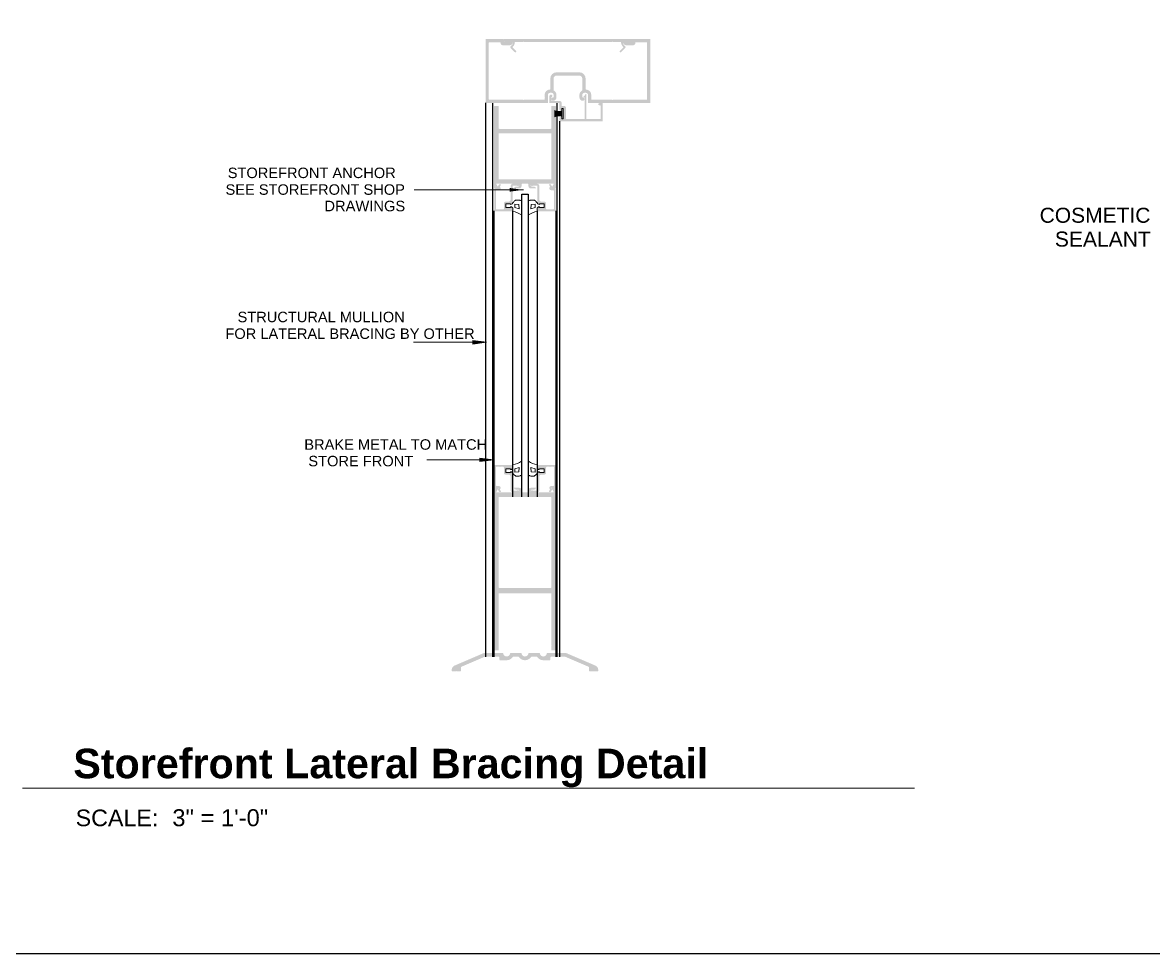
# Model space of a CAD drawing. Header units: inches. Extents: x -6061 to 13621, y -296 to 7483.
# Drawn here: x 8562.5 to 8908.2, y 6677.2 to 6961.8 of the extents above; entities that cross this region are included whole.
import ezdxf

# ---------------------------------------------------------------- set-up
doc = ezdxf.new("R2010")
doc.units = ezdxf.units.IN
doc.header["$MEASUREMENT"] = 0
doc.layers.get('0').update_dxf_attribs({"linetype": 'CONTINUOUS'})
doc.layers.add('Gaskets', color=104, linetype='CONTINUOUS', lineweight=15)
doc.layers.add('Glass', color=4, linetype='CONTINUOUS', lineweight=25)
doc.layers.add('MG-275', color=203, linetype='CONTINUOUS')
doc.layers.add('MG-4500', color=4, linetype='CONTINUOUS')
doc.styles.add('Arial$001H0', font='arial.ttf')
doc.styles.add('Arial$101H0', font='arialbd.ttf')

# ---------------------------------------------------------------- blocks, each defined once
blk = doc.blocks.new('MG-5511_(Door Stop)')
at = {"transparency": 33554534}
h = blk.add_hatch(color=7, dxfattribs=at)
h.dxf.hatch_style = 1
edge = h.paths.add_edge_path()
edge.add_arc((237.2141043873832, 117.4499652164025), 0.009999999999962483, 0, 90.00000000016291, ccw=False)
edge.add_line((237.2241043873832, 117.4499652164025), (237.2241043873832, 116.8759652164024))
edge.add_arc((237.2141043873832, 116.8759652164025), 0.01000000000004775, 270.00000000016286, 359.99999999975574, ccw=False)
edge.add_line((237.2141043873832, 116.8659652164024), (237.2031043873832, 116.8659652164025))
edge.add_arc((237.2031043873833, 116.8559652164025), 0.01000000000003639, 90.00000000032567, 219.4995885294992)
edge.add_line((237.1953880958695, 116.8496044896142), (237.2563880958695, 116.7756044896142))
edge.add_arc((237.2641043873832, 116.7819652164025), 0.009999999999990905, 219.4995885298692, 360)
edge.add_line((237.2741043873832, 116.7819652164025), (237.2741043873832, 117.4499652164025))
edge.add_arc((237.2841043873832, 117.4499652164025), 0.009999999999990905, 90, 180.0000000000814, ccw=False)
edge.add_line((237.2841043873832, 117.4599652164025), (237.6501043873832, 117.4599652164024))
edge.add_arc((237.6501043873833, 117.4499652164025), 0.009999999999962483, 0, 90.00000000016291, ccw=False)
edge.add_line((237.6601043873832, 117.4499652164025), (237.6601043873832, 117.0939652164025))
edge.add_arc((237.6501043873832, 117.0939652164025), 0.009999999999990905, -90, 8.151346264639869e-11, ccw=False)
edge.add_line((237.6501043873832, 117.0839652164025), (237.6281043873832, 117.0839652164025))
edge.add_arc((237.6281043873832, 117.0529652164025), 0.03100000000000591, 90, 270)
edge.add_line((237.6281043873832, 117.0219652164025), (237.7121043873832, 117.0219652164025))
edge.add_arc((237.7121043873832, 117.0319652164025), 0.009999999999962483, 269.9999999998371, 360)
edge.add_line((237.7221043873832, 117.0319652164025), (237.7221043873832, 117.5119652164025))
edge.add_arc((237.7121043873832, 117.5119652164025), 0.009999999999990905, 359.9999999999186, 450)
edge.add_line((237.7121043873832, 117.5219652164025), (236.5461043873832, 117.5219652164024))
edge.add_arc((236.5461043873832, 117.5119652164025), 0.009999999999962483, 89.99999999983716, 180)
edge.add_line((236.5361043873832, 117.5119652164025), (236.5361043873832, 117.4309652164025))
edge.add_arc((236.5671043873832, 117.4309652164025), 0.03100000000000591, 180, 360)
edge.add_line((236.5981043873832, 117.4309652164025), (236.5981043873832, 117.4499652164025))
edge.add_arc((236.6081043873832, 117.4499652164025), 0.009999999999990905, 90, 180.0000000000814, ccw=False)
edge.add_line((236.6081043873832, 117.4599652164025), (236.6481043873832, 117.4599652164024))
edge.add_arc((236.6481043873833, 117.4499652164025), 0.009999999999962483, 0, 90.00000000016291, ccw=False)
edge.add_line((236.6581043873832, 117.4499652164025), (236.6581043873832, 117.1699652164025))
edge.add_arc((236.6481043873832, 117.1699652164025), 0.009999999999990905, -90, 8.151346264639869e-11, ccw=False)
edge.add_line((236.6481043873832, 117.1599652164025), (236.6081043873832, 117.1599652164025))
edge.add_arc((236.6081043873832, 117.1699652164025), 0.01000000000001933, 180, 269.99999999983714, ccw=False)
edge.add_line((236.5981043873832, 117.1699652164025), (236.5981043873832, 117.1889652164025))
edge.add_arc((236.5671043873832, 117.1889652164025), 0.03100000000000591, 0, 180)
edge.add_line((236.5361043873832, 117.1889652164025), (236.5361043873832, 117.0319652164025))
edge.add_arc((236.5261043873832, 117.0319652164024), 0.009999999999990905, -90, 8.151346264639869e-11, ccw=False)
edge.add_line((236.5261043873832, 117.0219652164024), (236.2761043873832, 117.0219652164024))
edge.add_arc((236.2761043873832, 117.0119652164025), 0.009999999999962483, 89.99999999983716, 180)
edge.add_line((236.2661043873832, 117.0119652164025), (236.2661043873833, 116.8269652164025))
edge.add_arc((236.3051043873832, 116.8269652164025), 0.03899999999998227, 180.0000000000209, 433.6173301459416)
edge.add_line((236.3161043873832, 116.8643817902702), (236.3161043873832, 116.9499652164025))
edge.add_arc((236.3261043873832, 116.9499652164025), 0.009999999999990905, 90, 180.0000000000814, ccw=False)
edge.add_line((236.3261043873832, 116.9599652164025), (236.5361043873832, 116.9599652164025))
edge.add_arc((236.5361043873832, 117.0219652164025), 0.06200000000001182, 270.0000000000263, 360)
edge.add_line((236.5981043873832, 117.0219652164025), (236.5981043873832, 117.0879652164025))
edge.add_arc((236.6081043873832, 117.0879652164025), 0.009999999999990905, 90, 180.0000000000814, ccw=False)
edge.add_line((236.6081043873832, 117.0979652164025), (236.6581043873832, 117.0979652164025))
edge.add_arc((236.6581043873832, 117.1599652164025), 0.06200000000001182, 270, 360)
edge.add_line((236.7201043873832, 117.1599652164025), (236.7201043873832, 117.4499652164025))
edge.add_arc((236.7301043873832, 117.4499652164025), 0.009999999999990905, 90, 180.0000000000814, ccw=False)
edge.add_line((236.7301043873832, 117.4599652164025), (237.2141043873832, 117.4599652164024))
blk = doc.blocks.new('MG-5501_(Flush Glaze)')
at = {"transparency": 33554585}
h = blk.add_hatch(color=7, dxfattribs=at)
h.dxf.hatch_style = 1
edge = h.paths.add_edge_path()
edge.add_arc((238.5741118678912, 157.9143372367313), 0.1399999999999091, 179.9999999999767, 241.3145979859073)
edge.add_arc((238.5021118678912, 157.7827469635345), 0.01000000000004775, 0, 61.31459798555488, ccw=False)
edge.add_line((238.5121118678913, 157.7827469635345), (238.5121118678913, 157.4623372367313))
edge.add_arc((238.4341118678913, 157.4623372367313), 0.07799999999997453, -90.00000000002092, 2.091837814077735e-11, ccw=False)
edge.add_line((238.4341118678913, 157.3843372367313), (237.8081118678913, 157.3843372367314))
edge.add_arc((237.8081118678913, 157.4623372367314), 0.07800000000003138, 180, 269.99999999993736, ccw=False)
edge.add_line((237.7301118678913, 157.4623372367313), (237.7301118678913, 157.7827469635345))
edge.add_arc((237.7401118678914, 157.7827469635345), 0.01000000000007522, 118.6854020143669, 179.9999999996743, ccw=False)
edge.add_arc((237.6681118678913, 157.9143372367313), 0.1400000000000148, 298.6854020141108, 360)
edge.add_line((237.8081118678913, 157.9143372367313), (237.8081118678913, 157.9783372367313))
edge.add_arc((237.7141118678913, 157.9783372367313), 0.09400000000002251, 1.730221746716153e-11, 89.99999999994803)
edge.add_arc((237.7141118678913, 158.0253372367313), 0.04699999999999704, 89.99999999996535, 269.9999999999654)
edge.add_line((237.7141118678913, 157.9783372367313), (237.7301118678913, 157.9783372367313))
edge.add_line((237.7301118678913, 157.9783372367313), (237.7301118678913, 157.9143372367313))
edge.add_arc((237.6681118678913, 157.9143372367313), 0.06200000000001182, -89.99999999997368, 0, ccw=False)
edge.add_line((237.6681118678913, 157.8523372367313), (237.6351118678913, 157.8523372367313))
edge.add_arc((237.6351118678913, 157.9143372367313), 0.06200000000001182, 180, 270, ccw=False)
edge.add_line((237.5731118678913, 157.9143372367313), (237.5731118678913, 158.1243372367313))
edge.add_arc((237.5631118678914, 158.1243372367313), 0.009999999999962483, 359.9999999998371, 450.0000000001629)
edge.add_line((237.5631118678913, 158.1343372367313), (235.8811118678913, 158.1343372367313))
edge.add_arc((235.8811118678913, 158.1243372367313), 0.01000000000001933, 90.00000000016284, 180)
edge.add_line((235.8711118678913, 158.1243372367313), (235.8711118678913, 156.3943372367313))
edge.add_arc((235.8811118678913, 156.3943372367313), 0.009999999999962483, 179.9999999998372, 270.0000000001629)
edge.add_line((235.8811118678913, 156.3843372367313), (236.3611118678913, 156.3843372367313))
edge.add_arc((236.3611118678914, 156.3943372367313), 0.009999999999962483, 269.9999999996743, 360)
edge.add_line((236.3711118678913, 156.3943372367313), (236.3711118678913, 156.4523372367313))
edge.add_arc((236.3811118678913, 156.4523372367314), 0.009999999999962483, 89.99999999983709, 180.0000000001628, ccw=False)
edge.add_line((236.3811118678913, 156.4623372367313), (236.6106224732703, 156.4623372367314))
edge.add_arc((236.6106224732702, 156.4723372367314), 0.01000000000001764, 270.0000000001629, 366.2250351192686)
edge.add_arc((236.5281118678913, 156.4633372367313), 0.09299999999996089, 6.225035119605375, 90.0000000000175)
edge.add_line((236.5281118678913, 156.5563372367313), (236.3431118678913, 156.5563372367313))
edge.add_arc((236.3431118678913, 156.4943372367313), 0.06200000000001182, 90, 180)
edge.add_line((236.2811118678913, 156.4943372367313), (236.2811118678913, 156.4843372367313))
edge.add_arc((236.2711118678913, 156.4843372367314), 0.01000000000001933, 270, 359.99999999983714, ccw=False)
edge.add_line((236.2711118678913, 156.4743372367313), (235.9711118678913, 156.4743372367313))
edge.add_arc((235.9711118678913, 156.4843372367313), 0.009999999999962483, 180, 270.0000000003257, ccw=False)
edge.add_line((235.9611118678913, 156.4843372367313), (235.9611118678913, 158.0343372367313))
edge.add_arc((235.9711118678913, 158.0343372367313), 0.01000000000001933, 90, 179.9999999998371, ccw=False)
edge.add_line((235.9711118678913, 158.0443372367313), (236.8921118678913, 158.0443372367313))
edge.add_line((236.8921118678913, 158.0443372367313), (236.897162120423, 158.049387489263))
edge.add_arc((236.9021118678913, 158.0444377417946), 0.007000000000115495, 45.000000000822524, 134.9999999991775, ccw=False)
edge.add_line((236.9070616153597, 158.049387489263), (236.9121118678913, 158.0443372367313))
edge.add_line((236.9121118678913, 158.0443372367313), (237.4731118678913, 158.0443372367313))
edge.add_arc((237.4731118678913, 158.0343372367314), 0.009999999999962483, 0, 90.00000000032571, ccw=False)
edge.add_line((237.4831118678913, 158.0343372367313), (237.4831118678913, 157.9823372367313))
edge.add_arc((237.4831118678913, 157.9743372367313), 0.007999999999981355, -90, 90, ccw=False)
edge.add_line((237.4831118678913, 157.9663372367313), (237.4831118678913, 157.9143372367313))
edge.add_arc((237.6351118678913, 157.9143372367313), 0.151999999999988, 180, 268.2313308622968)
edge.add_arc((237.6301118678914, 157.7524144156097), 0.009999999999934062, 0, 88.23133086283832, ccw=False)
edge.add_line((237.6401118678913, 157.7524144156097), (237.6401118678914, 157.4623372367313))
edge.add_arc((237.8081118678914, 157.4623372367314), 0.1680000000000348, 180.0000000000097, 269.999999999971)
edge.add_line((237.8081118678913, 157.2943372367313), (238.4341118678913, 157.2943372367313))
edge.add_arc((238.4341118678913, 157.4623372367314), 0.1680000000000348, 270.0000000000194, 360)
edge.add_line((238.6021118678913, 157.4623372367313), (238.6021118678914, 157.7524144156097))
edge.add_arc((238.6121118678914, 157.7524144156096), 0.01000000000003502, 91.76866913796061, 179.9999999998371, ccw=False)
edge.add_arc((238.6071118678913, 157.9143372367313), 0.1519999999999868, 271.7686691377247, 360)
edge.add_line((238.7591118678913, 157.9143372367313), (238.7591118678913, 158.0343372367313))
edge.add_arc((238.7691118678913, 158.0343372367313), 0.01000000000001933, 90, 179.9999999998371, ccw=False)
edge.add_line((238.7691118678913, 158.0443372367313), (239.3301118678913, 158.0443372367313))
edge.add_line((239.3301118678913, 158.0443372367313), (239.3351621204806, 158.049387489263))
edge.add_arc((239.3401118679489, 158.0444377417948), 0.006999999999974815, 44.99999999967099, 135.000000000329, ccw=False)
edge.add_line((239.3450616154173, 158.049387489263), (239.3501118678913, 158.0443372367313))
edge.add_line((239.3501118678913, 158.0443372367313), (240.2711118678913, 158.0443372367313))
edge.add_arc((240.2711118678913, 158.0343372367314), 0.009999999999962483, 0, 90.00000000032571, ccw=False)
edge.add_line((240.2811118678913, 158.0343372367313), (240.2811118678913, 156.4843372367313))
edge.add_arc((240.2711118678913, 156.4843372367314), 0.01000000000001933, 270, 359.99999999983714, ccw=False)
edge.add_line((240.2711118678913, 156.4743372367313), (239.9711118678913, 156.4743372367313))
edge.add_arc((239.9711118678913, 156.4843372367313), 0.009999999999962483, 180, 270.0000000003257, ccw=False)
edge.add_line((239.9611118678913, 156.4843372367313), (239.9611118678913, 156.4943372367313))
edge.add_arc((239.8991118678913, 156.4943372367313), 0.06200000000001182, 0, 89.99999999997372)
edge.add_line((239.8991118678913, 156.5563372367313), (239.7141118678913, 156.5563372367313))
edge.add_arc((239.7141118678914, 156.4633372367313), 0.09300000000007148, 90.00000000003503, 173.77496488035)
edge.add_arc((239.6316012625123, 156.4723372367313), 0.009999999999934062, 173.7749648800309, 270.0000000004885)
edge.add_line((239.6316012625124, 156.4623372367313), (239.8611118678913, 156.4623372367313))
edge.add_arc((239.8611118678913, 156.4523372367313), 0.01000000000001933, 0, 89.99999999983709, ccw=False)
edge.add_line((239.8711118678913, 156.4523372367313), (239.8711118678913, 156.3943372367313))
edge.add_arc((239.8811118678913, 156.3943372367313), 0.009999999999962483, 179.9999999998372, 270.0000000001629)
edge.add_line((239.8811118678913, 156.3843372367313), (240.3611118678913, 156.3843372367313))
edge.add_arc((240.3611118678914, 156.3943372367313), 0.009999999999962483, 269.9999999996743, 360)
edge.add_line((240.3711118678913, 156.3943372367313), (240.3711118678913, 158.1243372367313))
edge.add_arc((240.3611118678914, 158.1243372367313), 0.009999999999962483, 359.9999999998371, 450.0000000001629)
edge.add_line((240.3611118678913, 158.1343372367313), (238.6791118678913, 158.1343372367313))
edge.add_arc((238.6791118678914, 158.1243372367313), 0.01000000000001933, 90.00000000016284, 180)
edge.add_line((238.6691118678913, 158.1243372367313), (238.6691118678913, 157.9143372367313))
edge.add_arc((238.6071118678913, 157.9143372367313), 0.06200000000001182, -90, 0, ccw=False)
edge.add_line((238.6071118678913, 157.8523372367313), (238.5741118678913, 157.8523372367313))
edge.add_arc((238.5741118678913, 157.9143372367313), 0.06200000000001182, 180, 270, ccw=False)
edge.add_line((238.5121118678913, 157.9143372367313), (238.5121118678913, 157.9783372367313))
edge.add_line((238.5121118678913, 157.9783372367313), (238.5281118678913, 157.9783372367313))
edge.add_arc((238.5281118678913, 158.0253372367313), 0.04699999999999704, 270, 450)
edge.add_arc((238.5281118678913, 157.9783372367313), 0.09400000000002251, 90.0000000000173, 180)
edge.add_line((238.4341118678913, 157.9783372367313), (238.4341118678913, 157.9143372367313))
blk = doc.blocks.new('WS')
at = {"layer": 'Gaskets', "color": 104, "lineweight": 9}
blk.add_line((376.6322893755906, 558.6062032442474), (376.5231390852178, 558.6069997949648), dxfattribs=at)
blk.add_lwpolyline([(376.5229137955221, 558.6159591905794, -0.01071113962721351), (376.5860731011535, 558.6059225206895, 0.004658854994235464), (376.5229139404301, 558.599494952517)], format="xyb", dxfattribs=at)
blk.add_lwpolyline([(376.7182054150954, 558.746121277863), (376.7182054150954, 558.4650312243662), (376.7600487320206, 558.4650312243662), (376.7600487320206, 558.746121277863)], close=True, dxfattribs=at)
for centre, radius, start, end in [((376.6322889766353, 558.9293636632624), 0.2631604160561447, 245.1546550426417, 288.5145292750787), ((376.6322889766353, 558.921244608156), 0.2631604160561447, 245.1546550426417, 288.5145292750787), ((376.6322889766353, 558.9136092736057), 0.2631604160561447, 245.1546550426417, 288.5145292750787), ((376.6322889766353, 558.9066303105551), 0.2631604160561447, 245.1546550426417, 288.5145292750787), ((376.6322889766353, 558.8918355880937), 0.2631604160561447, 245.1546550426417, 288.5145292750787), ((376.6322889766353, 558.8838411081865), 0.2631604160561447, 245.1546550426417, 288.5145292750787), ((376.6322889766353, 558.8762906215102), 0.2631604160561447, 245.1546550426417, 288.5145292750787), ((376.6322889766353, 558.9293636632624), 0.2931604160561446, 248.0304792926336, 287.0364100660282), ((376.6322889766353, 558.9293636632624), 0.3231604160561447, 250.2461320535111, 285.4133744348839), ((376.6298946373909, 558.3376008878308), 0.2631604160561447, 70.3850653050291, 114.2637911537053), ((376.6298946373909, 558.3296669839742), 0.2631604160561447, 70.3850653050291, 114.2637911537053), ((376.6298946373909, 558.3223725734401), 0.2631604160561447, 70.3850653050291, 114.2637911537053), ((376.6298946373909, 558.3069169710848), 0.2631604160561447, 70.3850653050291, 114.2637911537053), ((376.6298946373909, 558.2996337797645), 0.2631604160561447, 70.3850653050291, 114.2637911537053), ((376.6298946373909, 558.2919159446587), 0.2631604160561447, 70.3850653050291, 114.2637911537053), ((376.6298946373909, 558.2830517012603), 0.2631604160561447, 70.3850653050291, 114.2637911537053), ((376.6298946373909, 558.2830517012603), 0.2931604160561446, 72.4616429436401, 111.4619705081418), ((376.6298946373909, 558.2830517012603), 0.3231604160561447, 74.13513110763658, 109.3023400297679)]:
    blk.add_arc(centre, radius, start, end, dxfattribs=at)
blk = doc.blocks.new('MG-5509_(Cover)')
at = {"transparency": 33554534}
h = blk.add_hatch(color=7, dxfattribs=at)
h.dxf.hatch_style = 1
edge = h.paths.add_edge_path()
edge.add_arc((239.2547164097686, 109.1910445091009), 0.006999999999824085, 225, 315.00000000156274, ccw=False)
edge.add_line((239.2497666623004, 109.1860947616327), (239.2447164097687, 109.1911450141644))
edge.add_line((239.2447164097687, 109.1911450141644), (236.8267164097687, 109.1911450141644))
edge.add_line((236.8267164097687, 109.1911450141644), (236.821666157237, 109.1860947616327))
edge.add_arc((236.8167164097688, 109.191044509101), 0.006999999999944669, 224.9999999995065, 315.00000000024676, ccw=False)
edge.add_line((236.8117666623004, 109.1860947616327), (236.8067164097687, 109.1911450141644))
edge.add_line((236.8067164097687, 109.1911450141644), (236.5962485059859, 109.1911450141644))
edge.add_arc((236.596248505986, 109.2011450141644), 0.01000000000006196, 180.0969981665302, 269.99999999934863, ccw=False)
edge.add_arc((236.4162487639292, 109.2008402855831), 0.1699999999999683, 0.0969981663727557, 49.10523899551144)
edge.add_arc((236.5340896694725, 109.3369046857059), 0.01000000000011544, 135.0000000009212, 229.1052389948249, ccw=False)
edge.add_line((236.5270186016604, 109.3439757535177), (236.6185101927774, 109.4354673446348))
edge.add_arc((236.6008325232477, 109.4531450141644), 0.02499999999998613, 315.0000000000231, 495.000000000023)
edge.add_line((236.5831548537181, 109.4708226836941), (236.4754321385213, 109.3630999684973))
edge.add_arc((236.5037164097688, 109.3348156972498), 0.04000000000003408, 135, 236.8609497076586)
edge.add_arc((236.4162487639294, 109.200840285583), 0.119999999999895, 5.9146739680746805, 56.860949707727286, ccw=False)
edge.add_arc((236.5157164097689, 109.2111450141644), 0.01999999999995266, -90.00000000032583, 5.914673968212696, ccw=False)
edge.add_line((236.5157164097687, 109.1911450141644), (236.3017038372639, 109.1911450141644))
edge.add_arc((236.301703837264, 109.1811450141644), 0.01000000000003354, 90.00000000016284, 174.999999999712)
edge.add_line((236.291741890283, 109.1820165715919), (236.2866675477985, 109.1240165715919))
edge.add_arc((236.2966294947794, 109.1231450141644), 0.00999999999992739, 174.9999999994931, 270.0000000004886)
edge.add_line((236.2966294947794, 109.1131450141644), (239.774803324758, 109.1131450141644))
edge.add_arc((239.7748033247581, 109.1231450141644), 0.009999999999976694, 269.9999999998371, 364.9999999999919)
edge.add_line((239.784765271739, 109.1240165715919), (239.7796909292545, 109.1820165715919))
edge.add_arc((239.7697289822735, 109.1811450141644), 0.01000000000000242, 4.999999999815484, 89.99999999999999)
edge.add_line((239.7697289822735, 109.1911450141644), (239.5557164097687, 109.1911450141644))
edge.add_arc((239.5557164097687, 109.2111450141644), 0.01999999999995339, 174.0853260317872, 270.0000000000814, ccw=False)
edge.add_arc((239.6551840556084, 109.200840285583), 0.1200000000001225, 123.13905029236409, 174.0853260318892, ccw=False)
edge.add_arc((239.5677164097687, 109.3348156972498), 0.04000000000004576, 303.1390502923755, 404.9999999999424)
edge.add_line((239.5960006810162, 109.3630999684973), (239.4882779658194, 109.4708226836941))
edge.add_arc((239.4706002962897, 109.4531450141644), 0.02499999999999618, 45, 225)
edge.add_line((239.4529226267601, 109.4354673446348), (239.5444142178771, 109.3439757535177))
edge.add_arc((239.5373431500653, 109.3369046857059), 0.00999999999994823, -49.1052389959861, 45.000000000172804, ccw=False)
edge.add_arc((239.6551840556081, 109.200840285583), 0.1699999999998856, 130.8947610044254, 179.9030018335889)
edge.add_arc((239.4751843135512, 109.2011450141647), 0.01000000000028778, 270.0000000021183, 359.903001832252, ccw=False)
edge.add_line((239.4751843135516, 109.1911450141644), (239.2647164097687, 109.1911450141644))
edge.add_line((239.2647164097687, 109.1911450141644), (239.2596661572369, 109.1860947616328))
blk = doc.blocks.new('MG-2700_(Top Rail)')
at = {"transparency": 33554559}
h = blk.add_hatch(color=7, dxfattribs=at)
h.dxf.hatch_style = 1
edge = h.paths.add_edge_path()
edge.add_arc((191.9231587621438, 166.0386358191241), 0.01599999999996271, 89.99999999989822, 180.0000000001018)
edge.add_line((191.9071587621438, 166.038635819124), (191.9071587621469, 165.936083819124))
edge.add_arc((191.9136067621438, 165.9360838191241), 0.006447999996879616, 180, 300.0000000153213)
edge.add_line((191.9168307621438, 165.9304996873241), (192.0321587621438, 165.9970843391241))
edge.add_line((192.0321587621438, 165.9970843391241), (192.0321587621438, 165.405644864624))
edge.add_arc((191.9931587621438, 165.405644864624), 0.03899999999998727, -180, 0, ccw=False)
edge.add_line((191.9541587621438, 165.405644864624), (191.9541587620614, 165.461160780924))
edge.add_arc((191.9071587621439, 165.4611607809241), 0.04699999991754567, 0, 80.85081053252783)
edge.add_arc((191.9136067621439, 165.5011968646239), 0.006447999941917588, 80.85081038306441, 179.9999999992424)
edge.add_line((191.907158762202, 165.501196864624), (191.9071587621438, 165.366644864624))
edge.add_arc((191.9691587621438, 165.366644864624), 0.06200000000001182, 180, 270)
edge.add_line((191.9691587621438, 165.304644864624), (192.0161587621438, 165.304644864624))
edge.add_arc((192.0161587621439, 165.2886448646241), 0.01599999999990587, -3.0541968953912146e-10, 90.0000000003053, ccw=False)
edge.add_line((192.0321587621438, 165.288644864624), (192.0321587621438, 165.132644864624))
edge.add_arc((192.0161587621439, 165.132644864624), 0.01599999999990587, -90.00000000061073, 0, ccw=False)
edge.add_line((192.0161587621438, 165.116644864624), (191.9691587621438, 165.116644864624))
edge.add_arc((191.9691587621438, 165.054644864624), 0.06200000000001182, 90, 180)
edge.add_line((191.9071587621438, 165.054644864624), (191.9071587621033, 164.9200928646241))
edge.add_arc((191.9136067621438, 164.920092864624), 0.006448000040563784, 180, 279.1491894762859)
edge.add_arc((191.9071587621357, 164.9601289483145), 0.04700000000816355, 279.1491894598227, 360.0000000116763)
edge.add_line((191.9541587621438, 164.960128948324), (191.9541587621438, 165.0156448646241))
edge.add_arc((191.9931587621438, 165.0156448646241), 0.03900000000001569, 0, 180, ccw=False)
edge.add_line((192.0321587621438, 165.0156448646241), (192.0321587621438, 164.4241872990241))
edge.add_line((192.0321587621438, 164.4241872990241), (191.9168307621438, 164.4907719509241))
edge.add_arc((191.9136067621438, 164.4851878191241), 0.006447999996868048, 59.99999998404736, 180.0000000002526)
edge.add_line((191.9071587621469, 164.485187819124), (191.9071587621438, 164.3826358191241))
edge.add_arc((191.9231587621438, 164.3826358191241), 0.01599999999999113, 180, 270)
edge.add_line((191.9231587621438, 164.3666358191241), (194.1411587621438, 164.366635819124))
edge.add_arc((194.1411587621438, 164.3826358191241), 0.01600000000004798, 270.0000000001018, 359.9999999998983)
edge.add_line((194.1571587621438, 164.3826358191241), (194.1571587621438, 164.4756358191241))
edge.add_arc((194.1411587621439, 164.4756358191241), 0.01599999999990587, 0, 90.00000000061067)
edge.add_line((194.1411587621438, 164.491635819124), (193.9051587621438, 164.491635819124))
edge.add_arc((193.8971587621438, 164.491635819124), 0.008000000000009777, -180, 0, ccw=False)
edge.add_line((193.8891587621438, 164.491635819124), (193.5481587621438, 164.491635819124))
edge.add_arc((193.5481587621439, 164.507635819124), 0.01599999999999113, 179.9999999998982, 269.99999999989825, ccw=False)
edge.add_line((193.5321587621439, 164.5076358191241), (193.5321587621438, 165.913635819124))
edge.add_arc((193.5481587621439, 165.913635819124), 0.01600000000004798, 90.00000000020361, 180, ccw=False)
edge.add_line((193.5481587621438, 165.9296358191241), (194.1411587621438, 165.9296358191241))
edge.add_arc((194.1411587621439, 165.945635819124), 0.01599999999996271, 269.9999999997964, 360.0000000001017)
edge.add_line((194.1571587621438, 165.945635819124), (194.1571587621438, 166.038635819124))
edge.add_arc((194.1411587621439, 166.0386358191241), 0.01599999999990587, 0, 90.00000000061067)
edge.add_line((194.1411587621438, 166.054635819124), (191.9231587621438, 166.054635819124))
h.paths.add_polyline_path([(192.1571587621438, 164.491635819124), (193.4071587621438, 164.491635819124), (193.4071587621438, 165.9296358191241), (192.1571587621438, 165.9296358191241)], flags=16)
blk = doc.blocks.new('MG-2704_(Bottom Rail)')
at = {"transparency": 33554559}
h = blk.add_hatch(color=7, dxfattribs=at)
h.dxf.hatch_style = 1
edge = h.paths.add_edge_path()
edge.add_line((193.0005518414548, 157.0643372367313), (193.0005518414548, 156.4681684530826))
edge.add_line((193.0005518414548, 156.4681684530826), (192.8755518414548, 156.5403372367313))
edge.add_line((192.8755518414548, 156.5403372367313), (192.8755518414548, 156.4313372367313))
edge.add_arc((192.8915518414547, 156.4313372367312), 0.01599999999990587, 180, 270.0000000006107)
edge.add_line((192.8915518414547, 156.4153372367313), (197.2965518414547, 156.4153372367313))
edge.add_arc((197.2965518414548, 156.4313372367313), 0.01599999999996271, 269.9999999998983, 360.0000000001017)
edge.add_line((197.3125518414547, 156.4313372367313), (197.3125518414547, 156.5243372367313))
edge.add_arc((197.2965518414548, 156.5243372367314), 0.01599999999996271, 0, 90.00000000030533)
edge.add_line((197.2965518414547, 156.5403372367313), (195.7665518414547, 156.5403372367313))
edge.add_arc((195.7665518414547, 156.5563372367312), 0.01599999999990587, 179.9999999996947, 270.00000000030536, ccw=False)
edge.add_line((195.7505518414548, 156.5563372367313), (195.7505518414548, 157.9623372367313))
edge.add_arc((195.7665518414547, 157.9623372367314), 0.01599999999990587, 89.99999999938927, 180, ccw=False)
edge.add_line((195.7665518414547, 157.9783372367313), (197.1775518414547, 157.9783372367313))
edge.add_line((197.1775518414547, 157.9783372367313), (197.1875518414547, 157.9883372367313))
edge.add_line((197.1875518414547, 157.9883372367313), (197.1975518414548, 157.9783372367313))
edge.add_line((197.1975518414548, 157.9783372367313), (197.2965518414547, 157.9783372367313))
edge.add_arc((197.2965518414548, 157.9943372367313), 0.01599999999996271, 269.9999999998983, 360.0000000001017)
edge.add_line((197.3125518414547, 157.9943372367313), (197.3125518414547, 158.0873372367313))
edge.add_arc((197.2965518414548, 158.0873372367314), 0.01599999999996271, 0, 90.00000000030533)
edge.add_line((197.2965518414547, 158.1033372367313), (192.8915518414547, 158.1033372367313))
edge.add_arc((192.8915518414547, 158.0873372367314), 0.01599999999990587, 89.99999999969467, 180.0000000003053)
edge.add_line((192.8755518414548, 158.0873372367313), (192.8755518414548, 157.9783372367313))
edge.add_line((192.8755518414548, 157.9783372367313), (193.0005518414548, 158.05050602038))
edge.add_line((193.0005518414548, 158.05050602038), (193.0005518414547, 157.4543372367313))
edge.add_arc((192.9615518414547, 157.4543372367313), 0.03899999999998727, -180, 0, ccw=False)
edge.add_line((192.9225518414547, 157.4543372367313), (192.9225518414547, 157.5093372367313))
edge.add_arc((192.8755518414548, 157.5093372367314), 0.04699999999991178, 0, 90.0000000002079)
edge.add_line((192.8755518414548, 157.5563372367313), (192.8755518414547, 157.4153372367313))
edge.add_arc((192.9375518414547, 157.4153372367313), 0.06200000000001182, 180, 270)
edge.add_line((192.9375518414547, 157.3533372367313), (192.9845518414547, 157.3533372367313))
edge.add_arc((192.9845518414548, 157.3373372367313), 0.01599999999996271, -1.0169287634198554e-10, 90.00000000010169, ccw=False)
edge.add_line((193.0005518414547, 157.3373372367313), (193.0005518414547, 157.1813372367313))
edge.add_arc((192.9845518414548, 157.1813372367313), 0.01599999999996271, -90.00000000030542, 0, ccw=False)
edge.add_line((192.9845518414547, 157.1653372367313), (192.9375518414547, 157.1653372367313))
edge.add_arc((192.9375518414548, 157.1033372367313), 0.06200000000001182, 90.00000000002629, 180)
edge.add_line((192.8755518414548, 157.1033372367313), (192.8755518414548, 156.9623372367313))
edge.add_arc((192.8755518414548, 157.0093372367312), 0.04699999999991178, 269.9999999998961, 360.000000000104)
edge.add_line((192.9225518414547, 157.0093372367313), (192.9225518414547, 157.0643372367313))
edge.add_arc((192.9615518414548, 157.0643372367313), 0.03900000000001569, 0, 180, ccw=False)
edge = h.paths.add_edge_path(flags=16)
edge.add_arc((193.1415518414547, 157.9623372367314), 0.01599999999990587, 89.99999999938933, 180)
edge.add_line((193.1255518414548, 157.9623372367313), (193.1255518414548, 156.5563372367313))
edge.add_arc((193.1415518414547, 156.5563372367312), 0.01599999999990587, 179.9999999996947, 270.0000000003054)
edge.add_line((193.1415518414547, 156.5403372367313), (195.5895518414547, 156.5403372367313))
edge.add_arc((195.5895518414548, 156.5563372367313), 0.01599999999996271, 269.9999999996947, 360)
edge.add_line((195.6055518414547, 156.5563372367313), (195.6055518414547, 157.9623372367313))
edge.add_arc((195.5895518414548, 157.9623372367313), 0.01599999999996271, 359.9999999998983, 450.0000000001017)
edge.add_line((195.5895518414547, 157.9783372367313), (193.1415518414547, 157.9783372367313))
blk = doc.blocks.new('MG-2740_(Threshold)')
at = {"transparency": 33554585}
h = blk.add_hatch(color=7, dxfattribs=at)
h.dxf.hatch_style = 1
edge = h.paths.add_edge_path()
edge.add_arc((195.3116158786084, 109.2182530972264), 0.01599999999995485, 89.9999999998982, 146.1787500839946, ccw=False)
edge.add_line((195.3116158786084, 109.2342530972264), (195.4593659673239, 109.2342530972264))
edge.add_arc((195.4593659673238, 109.2182530972262), 0.0160000000002043, 33.82124991644082, 89.99999999959289, ccw=False)
edge.add_arc((195.6354909229662, 109.3362530972263), 0.1959999999999595, 213.8212499160388, 270.0000000000083)
edge.add_line((195.6354909229662, 109.1402530972264), (195.8154909229662, 109.1402530972264))
edge.add_arc((195.8154909229662, 109.1562530972264), 0.01600000000003376, 270, 359.9999999998983)
edge.add_line((195.8314909229662, 109.1562530972264), (195.8314909229662, 109.2182530972264))
edge.add_arc((195.8474909229663, 109.2182530972263), 0.01600000000004798, 90.00000000040711, 180, ccw=False)
edge.add_line((195.8474909229662, 109.2342530972263), (196.2362690015723, 109.2342530972264))
edge.add_arc((196.2362690015724, 109.2182530972271), 0.0159999999992948, 66.7999999992469, 90.00000000040711, ccw=False)
edge.add_line((196.2425720721258, 109.2329592626544), (196.8757939935197, 108.9615600004839))
edge.add_arc((196.8694909229662, 108.9468538350558), 0.01600000000002016, 0, 66.79999999980151, ccw=False)
edge.add_line((196.8854909229662, 108.9468538350558), (196.8854909229662, 108.8522530972264))
edge.add_arc((196.9014909229662, 108.8522530972263), 0.01599999999996271, 180, 270.0000000002036)
edge.add_line((196.9014909229662, 108.8362530972264), (197.1194909229662, 108.8362530972264))
edge.add_arc((197.1194909229663, 108.8522530972263), 0.01599999999990587, 269.9999999996947, 360.0000000003562)
edge.add_line((197.1354909229662, 108.8522530972264), (197.1354909229662, 108.8788053044629))
edge.add_arc((197.0104909229661, 108.8788053044629), 0.1250000000000853, 0, 66.79999999994898)
edge.add_line((197.0597336616651, 108.9936972218698), (196.2635096651951, 109.3349592626545))
edge.add_arc((196.2572065946415, 109.3202530972258), 0.01600000000060421, 66.80000000047652, 89.99999999959289)
edge.add_line((196.2572065946416, 109.3362530972264), (195.7443210658495, 109.3362530972264))
edge.add_arc((195.7443210658495, 109.3202530972264), 0.01600000000000534, 90, 171.6363982110386)
edge.add_arc((195.6354909229662, 109.3362530972264), 0.09400000000001507, 188.3636017890211, 351.6363982109704, ccw=False)
edge.add_arc((195.5266607800829, 109.3202530972264), 0.01599999999996355, 8.363601789091707, 90.00000000010175)
edge.add_line((195.5266607800829, 109.3362530972263), (195.2443210658495, 109.3362530972264))
edge.add_arc((195.2443210658495, 109.3202530972264), 0.01600000000000534, 90, 171.6363982109882)
edge.add_arc((195.1354909229662, 109.3362530972264), 0.09400000000001302, 188.3636017890211, 351.636398210979, ccw=False)
edge.add_arc((195.0266607800829, 109.3202530972264), 0.01599999999996355, 8.363601789091707, 90.00000000010175)
edge.add_line((195.0266607800829, 109.3362530972263), (194.7443210658495, 109.3362530972264))
edge.add_arc((194.7443210658495, 109.3202530972264), 0.01600000000000534, 90, 171.6363982110386)
edge.add_arc((194.6354909229662, 109.3362530972264), 0.09400000000001507, 188.3636017890211, 351.6363982109704, ccw=False)
edge.add_arc((194.5266607800829, 109.3202530972264), 0.01599999999996355, 8.363601789091707, 90.00000000010175)
edge.add_line((194.5266607800829, 109.3362530972263), (194.0137752512908, 109.3362530972264))
edge.add_arc((194.0137752512908, 109.3202530972265), 0.01599999999993429, 89.99999999989822, 113.199999999998)
edge.add_line((194.0074721807374, 109.3349592626545), (193.2112481842673, 108.9936972218698))
edge.add_arc((193.2604909229662, 108.8788053044629), 0.1250000000000261, 113.2000000000072, 179.9999999999935)
edge.add_line((193.1354909229662, 108.8788053044629), (193.1354909229662, 108.8522530972264))
edge.add_arc((193.1514909229662, 108.8522530972264), 0.01599999999996271, 180, 269.9999999997456)
edge.add_line((193.1514909229661, 108.8362530972264), (193.2524909229662, 108.8362530972264))
edge.add_arc((193.2604909229662, 108.8362530972264), 0.008000000000009777, 0, 180, ccw=False)
edge.add_line((193.2684909229662, 108.8362530972263), (193.3694909229662, 108.8362530972264))
edge.add_arc((193.3694909229663, 108.8522530972263), 0.01599999999990587, 269.9999999996947, 360.0000000003562)
edge.add_line((193.3854909229662, 108.8522530972264), (193.3854909229662, 108.9468538350558))
edge.add_arc((193.4014909229661, 108.9468538350559), 0.01599999999990587, 113.1999999994747, 180, ccw=False)
edge.add_line((193.3951878524128, 108.9615600004839), (194.0284097738067, 109.2329592626545))
edge.add_arc((194.0347128443602, 109.2182530972258), 0.01600000000060421, 90.00000000040711, 113.1999999995235, ccw=False)
edge.add_line((194.0347128443601, 109.2342530972264), (194.4234909229662, 109.2342530972264))
edge.add_arc((194.4234909229662, 109.2182530972264), 0.01600000000003376, 1.0169287634198554e-10, 90, ccw=False)
edge.add_line((194.4394909229662, 109.2182530972264), (194.4394909229662, 109.1562530972264))
edge.add_arc((194.4554909229662, 109.1562530972264), 0.01599999999999113, 180, 269.9999999998983)
edge.add_line((194.4554909229662, 109.1402530972264), (194.6354909229662, 109.1402530972264))
edge.add_arc((194.6354909229663, 109.3362530972263), 0.1959999999999553, 269.9999999999834, 326.1787500839613)
edge.add_arc((194.8116158786085, 109.2182530972264), 0.01599999999996276, 89.9999999998982, 146.1787500839523, ccw=False)
edge.add_line((194.8116158786086, 109.2342530972264), (194.9593659673239, 109.2342530972264))
edge.add_arc((194.9593659673239, 109.2182530972265), 0.01599999999993429, 33.821249915779674, 89.9999999998982, ccw=False)
edge.add_arc((195.1354909229662, 109.3362530972263), 0.1959999999999121, 213.8212499160331, 326.1787500839819)
blk = doc.blocks.new('GG')
at = {"layer": 'Gaskets', "color": 104, "lineweight": 9}
blk.add_lwpolyline([(375.9846857870626, 556.0676551988922), (375.9846857870626, 555.9809122358106, -0.3649072077592678), (375.9795837540924, 555.9748522566128, 0.08348912236552192), (375.7453210266877, 555.8769343418294), (375.7453210266877, 556.2588978746694), (375.7558279769774, 556.2634289925022), (375.7705630378087, 556.2694421916435), (375.7822610925987, 556.2745914677339), (375.7951106426236, 556.2781306853408), (375.8124296680081, 556.2809343418244), (375.8981698537, 556.2809343418244), (375.9092633114242, 556.2766326115502), (375.9221780831331, 556.2690219008487), (375.9352964808978, 556.2584033078506), (375.948522461612, 556.2472822462346), (375.9601654528279, 556.2358262526518), (375.9664382751553, 556.2271116083043), (375.9725334315199, 556.2186437899632), (375.9792518048535, 556.2070480370944), (375.9975661772233, 556.1836471865658, 0.2743992769954891), (376.0424901079724, 556.1661650786459, 0.2408285467115562), (376.052406021544, 556.1833276152952), (376.1647192129213, 556.1833276152952), (376.1703868538944, 556.1777510020815), (376.173321026673, 556.1726866894946), (376.173321026673, 556.0908894300642), (376.1720005247672, 556.0854119301925), (376.1688567368884, 556.0820610599671), (376.1653636149177, 556.0803856074394), (376.0516125997283, 556.0803856074394, -0.3369706813608102), (376.0421864217251, 556.0969046026926), (376.0156051855348, 556.0969046026926, 0.1369410616322292), (375.9848882471024, 556.0679676112463)], format="xyb", dxfattribs=at)
blk.add_lwpolyline([(375.9243155253108, 556.1720504202799), (375.8202489524893, 556.1656091481686), (375.8073385551443, 556.0478426990135), (375.9297988228837, 556.0834610893776)], close=True, dxfattribs=at)
blk = doc.blocks.new('MG-2732_(Glass Stop)')
at = {"transparency": 33554534}
h = blk.add_hatch(color=7, dxfattribs=at)
h.dxf.hatch_style = 1
edge = h.paths.add_edge_path()
edge.add_arc((195.6957300759913, 124.7927665471346), 0.01500000000000323, 270.00000000010857, 312.34260545231297, ccw=False)
edge.add_line((195.6957300759913, 124.7777665471346), (195.592713942761, 124.7777665471346))
edge.add_arc((195.592713942761, 124.7927665471346), 0.01500000000002899, 180.0000000001086, 269.99999999989143, ccw=False)
edge.add_line((195.577713942761, 124.7927665471346), (195.577713942761, 125.2188666306071))
edge.add_arc((195.515713942761, 125.2188666306071), 0.06200000000001182, 0, 75.04475168335749)
edge.add_line((195.531713942761, 125.2787665471346), (195.531713942761, 125.2622665471346))
edge.add_line((195.531713942761, 125.2622665471346), (195.404713942761, 125.2622665471346))
edge.add_arc((195.4047139427609, 125.2772665471346), 0.01499999999995794, 179.9999999998371, 270.00000000021714, ccw=False)
edge.add_line((195.3897139427609, 125.2772665471346), (195.389713942761, 125.3662665471346))
edge.add_arc((195.4047139427609, 125.3662665471346), 0.01499999999992951, 89.99999999967429, 180, ccw=False)
edge.add_line((195.404713942761, 125.3812665471346), (195.531713942761, 125.3812665471346))
edge.add_line((195.531713942761, 125.3812665471346), (195.531713942761, 125.3627665471346))
edge.add_arc((195.515713942761, 125.422666463662), 0.0619999999999252, 284.955248316599, 360.0000000000525)
edge.add_line((195.577713942761, 125.4226664636621), (195.5777139427609, 125.4627665471346))
edge.add_arc((195.5627139427609, 125.4627665471346), 0.0150000000000432, 0, 89.99999999989144)
edge.add_line((195.5627139427609, 125.4777665471346), (195.092713942761, 125.4777665471346))
edge.add_arc((195.092713942761, 125.4627665471346), 0.01500000000002899, 90.00000000010857, 179.9999999998914)
edge.add_line((195.077713942761, 125.4627665471346), (195.077713942761, 124.8677665471346))
edge.add_arc((195.092713942761, 124.8677665471346), 0.01499999999998636, 180, 270)
edge.add_line((195.092713942761, 124.8527665471346), (195.202713942761, 124.8527665471346))
edge.add_line((195.202713942761, 124.8527665471346), (195.1755784801091, 124.8057665471346))
edge.add_line((195.1755784801091, 124.8057665471346), (195.2093534708566, 124.7472665471346))
edge.add_arc((195.2223438519134, 124.7547665471347), 0.01500000000004987, 210.0000000001106, 269.9999999998915)
edge.add_line((195.2223438519134, 124.7397665471346), (195.245437862681, 124.7397665471346))
edge.add_arc((195.2454378626811, 124.7547665471346), 0.01499999999997215, 269.9999999997829, 390.0000000002265)
edge.add_line((195.2584282437378, 124.7622665471346), (195.2376436340469, 124.7982665470115))
edge.add_arc((195.2506340151037, 124.8057665470115), 0.01499999999998643, 150.0000000001171, 210.0000000001252, ccw=False)
edge.add_line((195.2376436340469, 124.8132665470115), (195.2460152129502, 124.8277665471346))
edge.add_arc((195.202713942761, 124.8527665471346), 0.04999999999998726, 329.999999999984, 450.0000000000325)
edge.add_line((195.202713942761, 124.9027665471346), (195.142713942761, 124.9027665471346))
edge.add_arc((195.1427139427609, 124.9177665471346), 0.01499999999995794, 179.9999999998371, 270.00000000021714, ccw=False)
edge.add_line((195.1277139427609, 124.9177665471346), (195.127713942761, 125.4127665471346))
edge.add_arc((195.1427139427609, 125.4127665471347), 0.01499999999992951, 89.99999999967429, 180, ccw=False)
edge.add_line((195.142713942761, 125.4277665471346), (195.225713942761, 125.4277665471346))
edge.add_arc((195.233713942761, 125.4277665471346), 0.008000000000009777, 180, 360)
edge.add_line((195.241713942761, 125.4277665471346), (195.324713942761, 125.4277665471346))
edge.add_arc((195.3247139427609, 125.4127665471346), 0.01500000000002899, 1.0862777344300412e-10, 89.99999999989137, ccw=False)
edge.add_line((195.3397139427609, 125.4127665471346), (195.3397139427609, 125.2622665471346))
edge.add_arc((195.389713942761, 125.2622665471347), 0.05000000000003979, 180, 269.9999999999023)
edge.add_line((195.3897139427609, 125.2122665471346), (195.477713942761, 125.2122665471346))
edge.add_arc((195.4777139427609, 125.1622665471346), 0.05000000000003979, 4.8771653382573277e-11, 89.99999999996737, ccw=False)
edge.add_line((195.527713942761, 125.1622665471346), (195.527713942761, 124.7777665471346))
edge.add_arc((195.577713942761, 124.7777665471347), 0.05000000000003979, 180, 269.9999999999023)
edge.add_line((195.577713942761, 124.7277665471346), (195.726713942761, 124.7277665471346))
edge.add_arc((195.726713942761, 124.7587665471346), 0.03100000000002012, 270, 492.3426054522249)

msp = doc.modelspace()

# ---------------------------------------------------------------- hatches: boundary and pattern name
at = {"true_color": 0x000007}
for points in [[(8715.607285836357, 6910.652019638825), (8711.402534705136, 6911.212653122988), (8711.402534705136, 6910.091386154661)], [(8704.361433552047, 6864.07415953196), (8700.156682420826, 6864.578729667704), (8700.156682420826, 6863.513526047796)], [(8706.511121375175, 6828.074788576976), (8702.306370243954, 6828.635422061139), (8702.306370243954, 6827.570218441229)]]:
    msp.add_hatch(color=7, dxfattribs=at).paths.add_polyline_path(points)

# ---------------------------------------------------------------- linework, layer by layer
at = {"color": 8}
for p, q in [((8706.292146539905, 6767.902199958442), (8706.292146539905, 6937.160933840563)), ((8725.892146539954, 6767.902199958442), (8725.892146539954, 6937.160933840612)), ((8726.599836682955, 6931.672933840586), (8726.599836682955, 6767.902199958442)), ((8706.692213492068, 6767.902199958442), (8706.692213492068, 6904.259560437391)), ((8712.292213492066, 6904.259560437391), (8712.292213492066, 6816.758839958446)), ((8719.892079587742, 6816.758839958446), (8719.892079587742, 6904.259560437391)), ((8725.49207958774, 6904.259560437391), (8725.49207958774, 6767.902199958442))]:
    msp.add_line(p, q, dxfattribs=at)
at = {"color": 7, "linetype": 'Continuous', "lineweight": 9, "true_color": 0x000007}
for p, q in [((8715.607285836357, 6910.652019638825), (8682.193530180248, 6910.652019638825)), ((8704.361433552047, 6864.07415953196), (8681.992157533947, 6864.07415953196)), ((8706.511121375175, 6828.074788576976), (8686.104062551647, 6828.074788576976))]:
    msp.add_line(p, q, dxfattribs=at)
at = {"color": 7, "linetype": 'Continuous', "lineweight": 9}
msp.add_line((8562.52354402209, 6727.741586652159), (8835.16201247965, 6727.741586652157), dxfattribs=at)
msp.add_lwpolyline([(8506.86252014163, 6677.24993984132), (9214.31752014163, 6677.24993984132), (9214.31752014163, 7177.64493984132), (8506.86252014163, 7177.64493984132)], close=True)
at = {"color": 8}
msp.add_lwpolyline([(8704.026509256819, 6937.272933840586), (8704.026509256819, 6767.902199958442)], dxfattribs=at)
at = {"color": 7, "linetype": 'Continuous', "lineweight": 9, "true_color": 0x000007}
for points in [[(8704.361433552047, 6864.07415953196), (8700.156682420826, 6864.578729667704), (8700.156682420826, 6863.513526047796)], [(8706.511121375175, 6828.074788576976), (8702.306370243954, 6828.635422061139), (8702.306370243954, 6827.570218441229)]]:
    msp.add_lwpolyline(points, close=True, dxfattribs=at)
at = {"layer": 'Glass'}
msp.add_lwpolyline([(8715.175164043096, 6816.758839958446), (8715.175164043096, 6909.348553795748), (8717.111764040852, 6909.348553795748), (8717.111764040852, 6816.758839958446)], dxfattribs=at)

# ---------------------------------------------------------------- block references
at = {"color": 1, "yscale": 11.2, "zscale": 11.2}
for name, p, xscale in [('WS', (4508.100189048708, 677.5492345552798), 11.2), ('GG', (12923.38197750804, 677.1521387722364), -11.2), ('GG', (4508.802315571741, 677.1521387722364), 11.2)]:
    msp.add_blockref(name, p, dxfattribs=dict(at, xscale=xscale))
at = {"color": 1, "yscale": 11.2, "zscale": 11.2, "rotation": 180}
for p, xscale in [((12923.38197750804, 13053.4982616236), 11.2), ((4508.802315571774, 13053.4982616236), -11.2)]:
    msp.add_blockref('GG', p, dxfattribs=dict(at, xscale=xscale))
at = {"layer": 'MG-275', "yscale": 11.2, "zscale": 11.2}
for name, p, xscale, rotation in [('MG-2700_(Top Rail)', (10566.45126771408, 4761.731382301386), 11.2, 90), ('MG-2732_(Glass Stop)', (6521.821817333149, 8309.442545765296), -11.2, 180), ('MG-2732_(Glass Stop)', (10910.36247574666, 8309.442545765296), 11.2, 180), ('MG-2704_(Bottom Rail)', (6954.787569488502, 8979.765020582736), 11.2, 270)]:
    msp.add_blockref(name, p, dxfattribs=dict(at, xscale=xscale, rotation=rotation))
for name, p, xscale in [('MG-2732_(Glass Stop)', (6521.821817333149, 5421.20785463053), 11.2), ('MG-2732_(Glass Stop)', (10910.36247574666, 5421.20785463053), -11.2), ('MG-2740_(Threshold)', (6530.574648202685, 5544.478565269504), 11.2)]:
    msp.add_blockref(name, p, dxfattribs=dict(at, xscale=xscale))
at = {"layer": 'MG-4500', "xscale": -11.2, "yscale": 11.2, "zscale": 11.2, "rotation": 180}
for name, p in [('MG-5501_(Flush Glaze)', (6062.270056336439, 8708.26551089198)), ('MG-5509_(Cover)', (6063.227067267704, 8178.828157999227)), ('MG-5511_(Door Stop)', (6077.395467544273, 8247.806944264292))]:
    msp.add_blockref(name, p, dxfattribs=at)

# ---------------------------------------------------------------- texts
at = {"color": 7, "true_color": 0x000007}
for s, height, style, p in [('STOREFRONT ANCHOR ', 3.19669746424376, 'Arial$001H0', (8625.232863724388, 6914.239903743926)), ('SEE STOREFRONT SHOP ', 3.196213075026685, 'Arial$001H0', (8624.560131174701, 6909.13812045321)), ('DRAWINGS', 3.215033095432907, 'Arial$001H0', (8654.778232506658, 6904.0923982083)), ('COSMETIC ', 4.592541161465692, 'Arial$001H0', (8873.422954873044, 6900.579667270709)), ('SEALANT', 4.607299518963289, 'Arial$001H0', (8878.06825737092, 6893.291435978916)), ('STRUCTURAL MULLION   ', 3.196637685522802, 'Arial$001H0', (8628.227141780793, 6870.184904845068)), ('FOR LATERAL BRACING BY OTHER ', 3.196818744489027, 'Arial$001H0', (8624.526941665821, 6865.083121554349)), ('BRAKE METAL TO MATCH', 3.20154150007277, 'Arial$001H0', (8648.626714303951, 6831.206741050197)), (' STORE FRONT', 3.20154150007277, 'Arial$001H0', (8648.626714303951, 6826.134765673503)), ('Storefront Lateral Bracing Detail', 9.027315946302206, 'Arial$101H0', (8578.01859440712, 6730.784840900889)), ('SCALE:', 5.086183471659088, 'Arial$001H0', (8578.739393979788, 6716.128273998048)), ('3" = 1\'-0"', 5.189753664532265, 'Arial$001H0', (8608.292795924559, 6716.128273998048))]:
    msp.add_text(s, height=height, dxfattribs=dict(at, style=style)).set_placement(p)

doc.saveas('drawing.dxf')
